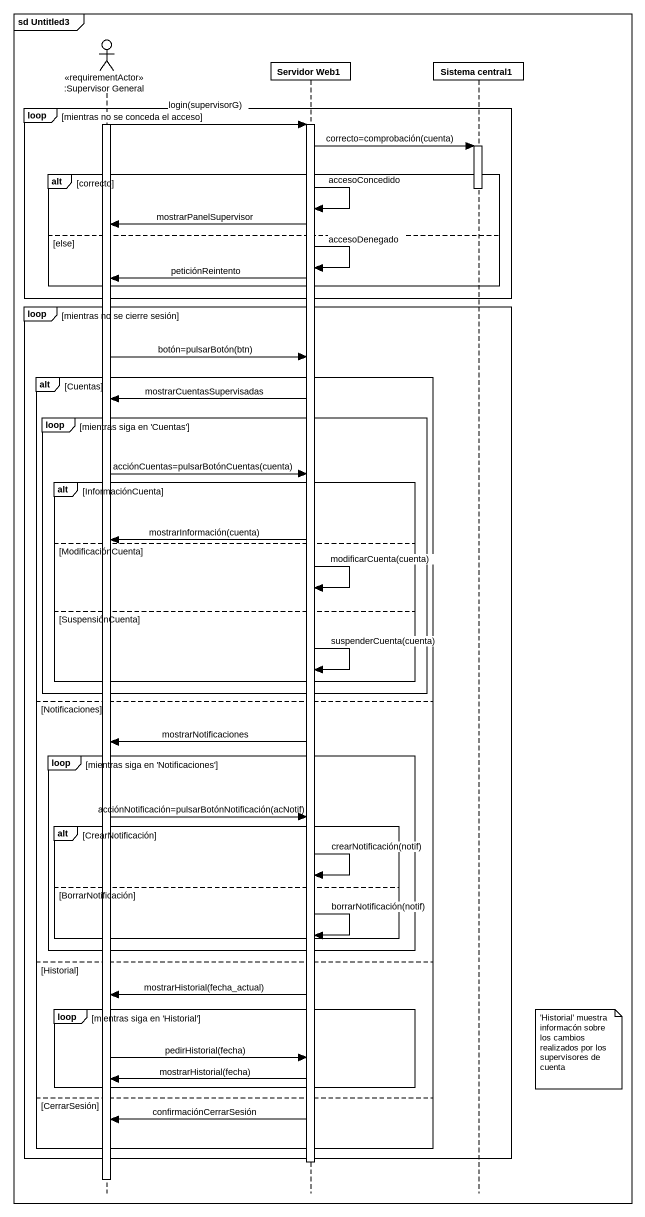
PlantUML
@startuml
mainframe sd Untitled3
hide footbox
actor ":Supervisor General" as Supervisor_General <<requirementActor>>
participant "Servidor Web1" as Servidor_Web1
participant "Sistema central1" as Sistema_central1

loop mientras no se conceda el acceso
  activate Supervisor_General
  Supervisor_General -> Servidor_Web1 : login(supervisorG)
  activate Servidor_Web1
  Servidor_Web1 -> Sistema_central1 : correcto=comprobación(cuenta)
  activate Sistema_central1
  alt correcto
    deactivate Sistema_central1
    Servidor_Web1 -> Servidor_Web1 : accesoConcedido
    Servidor_Web1 -> Supervisor_General : mostrarPanelSupervisor
  else else
    Servidor_Web1 -> Servidor_Web1 : accesoDenegado
    Servidor_Web1 -> Supervisor_General : peticiónReintento
  end
end
loop mientras no se cierre sesión
  Supervisor_General -> Servidor_Web1 : botón=pulsarBotón(btn)
  alt Cuentas
    Servidor_Web1 -> Supervisor_General : mostrarCuentasSupervisadas
    loop mientras siga en 'Cuentas'
      Supervisor_General -> Servidor_Web1 : acciónCuentas=pulsarBotónCuentas(cuenta)
      alt InformaciónCuenta
        Servidor_Web1 -> Supervisor_General : mostrarInformación(cuenta)
      else ModificaciónCuenta
        Servidor_Web1 -> Servidor_Web1 : modificarCuenta(cuenta)
      else SuspensiónCuenta
        Servidor_Web1 -> Servidor_Web1 : suspenderCuenta(cuenta)
      end
    end
  else Notificaciones
    Servidor_Web1 -> Supervisor_General : mostrarNotificaciones
    loop mientras siga en 'Notificaciones'
      Supervisor_General -> Servidor_Web1 : acciónNotificación=pulsarBotónNotificación(acNotif)
      alt CrearNotificación
        Servidor_Web1 -> Servidor_Web1 : crearNotificación(notif)
      else BorrarNotificación
        Servidor_Web1 -> Servidor_Web1 : borrarNotificación(notif)
      end
    end
  else Historial
    Servidor_Web1 -> Supervisor_General : mostrarHistorial(fecha_actual)
    loop mientras siga en 'Historial'
      note right of Sistema_central1 : 'Historial' muestra informacón sobre los cambios realizados por los supervisores de cuenta
      Supervisor_General -> Servidor_Web1 : pedirHistorial(fecha)
      Servidor_Web1 -> Supervisor_General : mostrarHistorial(fecha)
    end
  else CerrarSesión
    Servidor_Web1 -> Supervisor_General : confirmaciónCerrarSesión
  end
end
deactivate Servidor_Web1
deactivate Supervisor_General
@enduml
